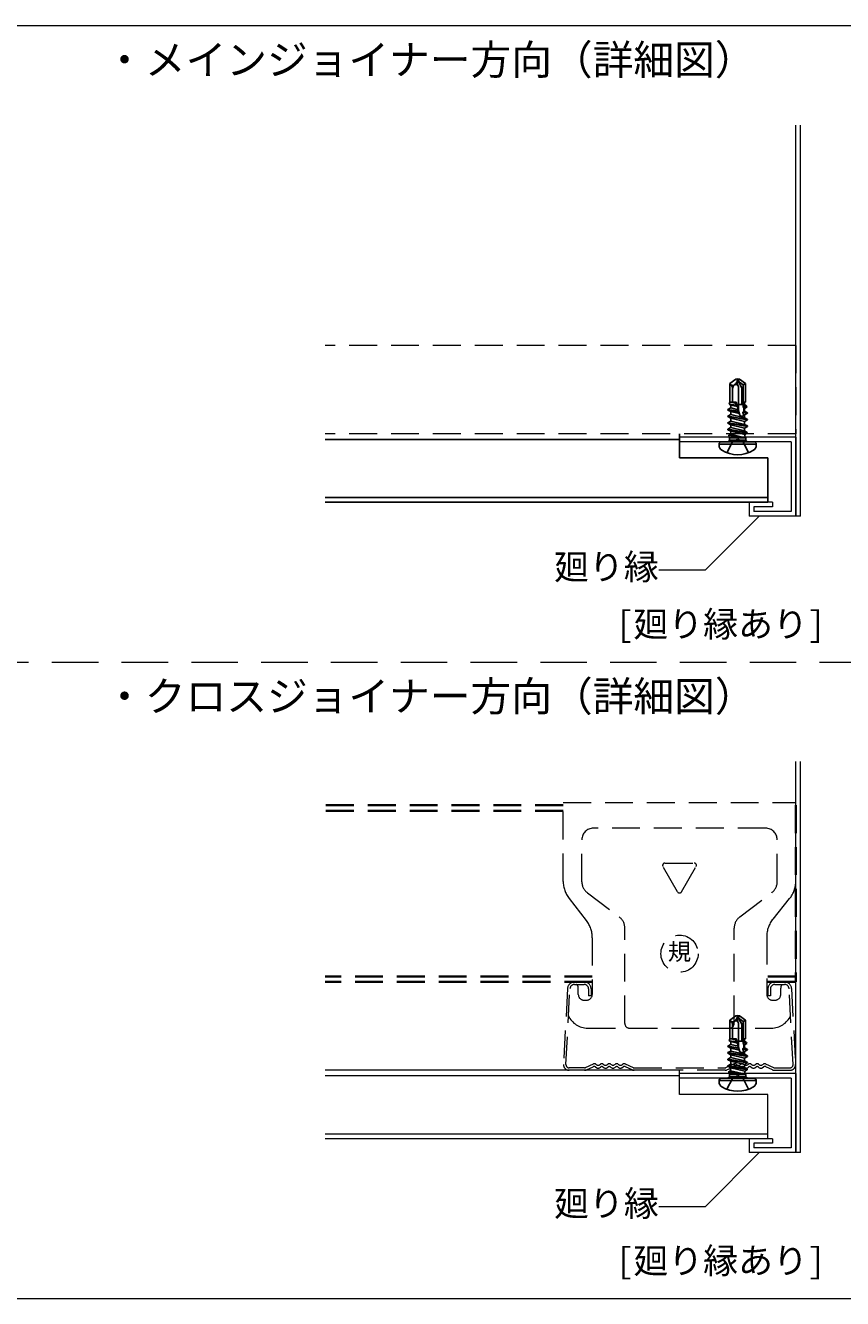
# Model space of a CAD drawing. Units: millimetres on the paper, with parts at other scales. Extents: x -195 to 195, y -140 to 138.
# Drawn here: x 93.9 to 129, y -54.8 to 0 of the extents above; entities that cross this region are included whole.
import ezdxf
from ezdxf.enums import TextEntityAlignment as Align

# ---------------------------------------------------------------- set-up
doc = ezdxf.new("R2010")
doc.units = ezdxf.units.MM
doc.linetypes.add('DASHED1', pattern=[1.8, 1.2, -0.6])
doc.linetypes.add('DASHED2', pattern=[3, 2, -1])
for name, color, linetype, lineweight in [('3-2_メインジョイナー', 3, 'Continuous', 18), ('3-3_クロスジョイナー', 2, 'Continuous', 25), ('3-4_野縁', 4, 'DASHED1', 9), ('3-6_文字・矢印', 7, 'Continuous', 18), ('3-7_野縁受け', 6, 'DASHED1', 35), ('3-A_クリップ', 7, 'DASHED1', 18), ('3-B_補強金具・金具・その他', 3, 'Continuous', 18), ('3-C_ビス・アンカーボルト・強調図形', 2, 'Continuous', 25), ('4-6_文字・矢印', 7, 'Continuous', 18), ('F-3_クロスジョイナー', 3, 'Continuous', 18)]:
    doc.layers.add(name, color=color, linetype=linetype, lineweight=lineweight)
doc.styles.add('ＭＳ ゴシック', font='')
doc.styles.get('ＭＳ ゴシック').set_extended_font_data('MS Gothic')

msp = doc.modelspace()

# ---------------------------------------------------------------- linework, layer by layer
at = {"layer": '3-2_メインジョイナー'}
for p, q in [((121.983, -44.935), (106.75, -44.935)), ((121.983, -45.175), (106.75, -45.175)), ((125.783, -47.675), (106.75, -47.675)), ((125.783, -47.875), (106.75, -47.875))]:
    msp.add_line(p, q, dxfattribs=at)
at = {"layer": '3-3_クロスジョイナー'}
for p, q in [((121.983, -17.8), (106.75, -17.8)), ((121.983, -18.6), (121.983, -17.56)), ((125.783, -18.6), (121.983, -18.6)), ((125.783, -20.5), (125.783, -18.6)), ((125.783, -20.3), (106.75, -20.3)), ((125.783, -20.5), (106.75, -20.5))]:
    msp.add_line(p, q, dxfattribs=at)
at = {"layer": '3-4_野縁'}
for p, q in [((126.983, -13.76), (106.75, -13.76)), ((126.983, -13.76), (126.983, -17.56)), ((126.983, -17.56), (106.75, -17.56)), ((117.168, -41.419), (116.997, -44.682)), ((117.102, -44.688), (117.274, -41.425)), ((117.468, -41.241), (117.883, -41.241)), ((118.077, -41.435), (118.077, -41.735)), ((118.183, -41.435), (118.183, -41.735)), ((125.783, -41.435), (125.783, -41.735)), ((125.889, -41.435), (125.889, -41.735)), ((126.083, -41.241), (126.499, -41.241)), ((126.864, -44.688), (126.692, -41.425)), ((126.798, -41.419), (126.97, -44.682)), ((118.183, -41.735), (118.077, -41.735)), ((125.889, -41.735), (125.783, -41.735)), ((117.897, -44.829), (117.236, -44.829)), ((117.94, -44.82), (118.281, -44.66)), ((117.984, -44.916), (118.272, -44.781)), ((118.37, -44.788), (118.428, -44.826)), ((118.379, -44.667), (118.428, -44.699)), ((118.539, -44.699), (118.588, -44.666)), ((118.539, -44.826), (118.588, -44.794)), ((118.699, -44.666), (118.748, -44.699)), ((118.699, -44.794), (118.748, -44.826)), ((118.859, -44.699), (118.908, -44.666)), ((118.859, -44.826), (118.908, -44.794)), ((119.019, -44.666), (119.068, -44.699)), ((119.019, -44.794), (119.068, -44.826)), ((119.179, -44.699), (119.228, -44.666)), ((119.179, -44.826), (119.228, -44.794)), ((119.339, -44.666), (119.388, -44.699)), ((119.339, -44.794), (119.388, -44.826)), ((119.499, -44.699), (119.548, -44.667)), ((119.499, -44.826), (119.557, -44.788)), ((119.645, -44.66), (119.987, -44.82)), ((119.943, -44.916), (119.654, -44.781)), ((120.029, -44.829), (123.937, -44.829)), ((123.98, -44.82), (124.321, -44.66)), ((124.024, -44.916), (124.312, -44.781)), ((124.41, -44.788), (124.468, -44.826)), ((124.419, -44.667), (124.468, -44.699)), ((124.579, -44.699), (124.628, -44.666)), ((124.579, -44.826), (124.628, -44.794)), ((124.739, -44.666), (124.788, -44.699)), ((124.739, -44.794), (124.788, -44.826)), ((124.899, -44.699), (124.948, -44.666)), ((124.899, -44.826), (124.948, -44.794)), ((125.059, -44.666), (125.108, -44.699)), ((125.059, -44.794), (125.108, -44.826)), ((125.219, -44.699), (125.268, -44.666)), ((125.219, -44.826), (125.268, -44.794)), ((125.379, -44.666), (125.428, -44.699)), ((125.379, -44.794), (125.428, -44.826)), ((125.539, -44.699), (125.588, -44.667)), ((125.539, -44.826), (125.597, -44.788)), ((125.685, -44.66), (126.027, -44.82)), ((125.983, -44.916), (125.694, -44.781)), ((126.069, -44.829), (126.73, -44.829)), ((117.899, -44.935), (117.236, -44.935)), ((123.939, -44.935), (120.028, -44.935)), ((126.068, -44.935), (126.73, -44.935))]:
    msp.add_line(p, q, dxfattribs=at)
for centre, radius, start, end in [((117.468, -41.435), 0.3, 90, 176.9872), ((117.468, -41.435), 0.194, 90, 176.9872), ((117.883, -41.435), 0.3, 0, 90), ((117.883, -41.435), 0.194, 0, 90), ((126.083, -41.435), 0.3, 90, 180), ((126.083, -41.435), 0.194, 90, 180), ((126.499, -41.435), 0.3, 3.0128, 90), ((126.499, -41.435), 0.194, 3.0128, 90), ((117.236, -44.695), 0.24, 176.9872, 270), ((117.236, -44.695), 0.134, 176.9872, 270), ((117.897, -44.729), 0.1, 270, 295.0994), ((118.315, -44.871), 0.1, 56.4755, 115.0994), ((118.324, -44.75), 0.1, 56.4755, 115.0994), ((118.483, -44.616), 0.1, 236.4755, 303.5245), ((118.483, -44.743), 0.1, 236.4755, 303.5245), ((118.643, -44.75), 0.1, 56.4755, 123.5245), ((118.643, -44.877), 0.1, 56.4755, 123.5245), ((118.803, -44.616), 0.1, 236.4755, 303.5245), ((118.803, -44.743), 0.1, 236.4755, 303.5245), ((118.963, -44.75), 0.1, 56.4755, 123.5245), ((118.963, -44.877), 0.1, 56.4755, 123.5245), ((119.123, -44.616), 0.1, 236.4755, 303.5245), ((119.123, -44.743), 0.1, 236.4755, 303.5245), ((119.283, -44.75), 0.1, 56.4755, 123.5245), ((119.283, -44.877), 0.1, 56.4755, 123.5245), ((119.443, -44.616), 0.1, 236.4755, 303.5245), ((119.443, -44.743), 0.1, 236.4755, 303.5245), ((119.603, -44.75), 0.1, 64.9006, 123.5245), ((119.612, -44.871), 0.1, 64.9006, 123.5245), ((120.029, -44.729), 0.1, 244.9006, 270), ((123.937, -44.729), 0.1, 270, 295.0994), ((124.355, -44.871), 0.1, 56.4755, 115.0994), ((124.364, -44.75), 0.1, 56.4755, 115.0994), ((124.523, -44.616), 0.1, 236.4755, 303.5245), ((124.523, -44.743), 0.1, 236.4755, 303.5245), ((124.683, -44.75), 0.1, 56.4755, 123.5245), ((124.683, -44.877), 0.1, 56.4755, 123.5245), ((124.843, -44.616), 0.1, 236.4755, 303.5245), ((124.843, -44.743), 0.1, 236.4755, 303.5245), ((125.003, -44.75), 0.1, 56.4755, 123.5245), ((125.003, -44.877), 0.1, 56.4755, 123.5245), ((125.163, -44.616), 0.1, 236.4755, 303.5245), ((125.163, -44.743), 0.1, 236.4755, 303.5245), ((125.323, -44.75), 0.1, 56.4755, 123.5245), ((125.323, -44.877), 0.1, 56.4755, 123.5245), ((125.483, -44.616), 0.1, 236.4755, 303.5245), ((125.483, -44.743), 0.1, 236.4755, 303.5245), ((125.643, -44.75), 0.1, 64.9006, 123.5245), ((125.652, -44.871), 0.1, 64.9006, 123.5245), ((126.069, -44.729), 0.1, 244.9006, 270), ((126.73, -44.695), 0.24, 270, 3.0128), ((126.73, -44.695), 0.134, 270, 3.0128), ((117.899, -44.735), 0.2, 270, 295.0994), ((120.028, -44.735), 0.2, 244.9006, 270), ((123.939, -44.735), 0.2, 270, 295.0994), ((126.068, -44.735), 0.2, 244.9006, 270)]:
    msp.add_arc(centre, radius, start, end, dxfattribs=at)
at = {"layer": '3-6_文字・矢印'}
for p, q in [((125.41, -21.1), (123.098, -23.412)), ((121.089, -23.412), (123.098, -23.412)), ((125.41, -48.475), (123.098, -50.787)), ((121.089, -50.787), (123.098, -50.787))]:
    msp.add_line(p, q, dxfattribs=at)
at = {"layer": '3-7_野縁受け'}
for p, q in [((116.983, -33.535), (106.75, -33.535)), ((116.983, -33.775), (106.75, -33.775)), ((126.983, -33.535), (126.983, -41.135)), ((118.233, -40.895), (106.75, -40.895)), ((126.983, -40.895), (125.733, -40.895)), ((118.233, -41.135), (106.75, -41.135)), ((126.983, -41.135), (125.733, -41.135))]:
    msp.add_line(p, q, dxfattribs=at)
at = {"layer": '3-A_クリップ'}
for p, q in [((116.983, -33.415), (126.983, -33.415)), ((116.983, -36.808), (116.983, -33.415)), ((126.983, -36.795), (126.983, -33.415)), ((117.783, -36.823), (117.783, -35.021)), ((125.683, -34.521), (118.283, -34.521)), ((126.183, -36.823), (126.183, -35.021)), ((121.357, -36.021), (122.61, -36.021)), ((121.897, -37.257), (121.27, -36.171)), ((122.07, -37.257), (122.697, -36.171)), ((117.238, -37.547), (117.979, -38.495)), ((118.021, -37.301), (119.395, -38.341)), ((124.571, -38.341), (125.945, -37.301)), ((126.002, -38.429), (126.715, -37.552)), ((119.633, -42.921), (119.633, -38.819)), ((124.333, -42.921), (124.333, -38.819)), ((118.233, -39.234), (118.233, -41.671)), ((125.733, -39.186), (125.733, -41.671)), ((117.468, -41.135), (117.883, -41.135)), ((117.633, -41.671), (117.633, -41.401)), ((126.083, -41.135), (126.499, -41.135)), ((126.333, -41.671), (126.333, -41.401)), ((117.883, -41.921), (117.983, -41.921)), ((125.983, -41.921), (126.083, -41.921)), ((125.983, -41.921), (125.993, -41.921)), ((118.033, -43.121), (125.933, -43.121))]:
    msp.add_line(p, q, dxfattribs=at)
msp.add_circle((121.983, -39.921), 0.8, dxfattribs=at)
for centre, radius, start, end in [((118.283, -35.021), 0.5, 90, 180), ((125.683, -35.021), 0.5, 0, 90), ((121.357, -36.121), 0.1, 90, 210), ((122.61, -36.121), 0.1, 330, 90), ((118.183, -36.808), 1.2, 180, 217.9987), ((118.383, -36.823), 0.6, 180, 232.8831), ((125.583, -36.823), 0.6, 307.1169, 0), ((125.783, -36.795), 1.2, 320.9061, 0), ((121.983, -37.207), 0.1, 210, 330), ((117.033, -39.234), 1.2, 0, 37.9987), ((119.033, -38.819), 0.6, 0, 52.8831), ((124.933, -38.819), 0.6, 127.1169, 180), ((126.933, -39.186), 1.2, 140.9061, 180), ((117.433, -41.401), 0.2, 0, 53.1301), ((126.533, -41.401), 0.2, 126.8699, 180), ((117.883, -41.671), 0.25, 180, 270), ((117.983, -41.671), 0.25, 270, 0), ((125.983, -41.671), 0.25, 180, 270), ((126.083, -41.671), 0.25, 270, 0), ((118.033, -42.221), 0.9, 204.2666, 270), ((125.933, -42.221), 0.9, 270, 335.7334), ((119.833, -42.921), 0.2, 180, 270), ((124.133, -42.921), 0.2, 270, 0)]:
    msp.add_arc(centre, radius, start, end, dxfattribs=at)
at = {"layer": '3-B_補強金具・金具・その他'}
for p, q in [((127.183, -21.1), (127.183, -4.283)), ((121.983, -17.7), (121.983, -17.9)), ((126.983, -17.7), (121.983, -17.7)), ((126.783, -17.9), (121.983, -17.9)), ((126.783, -17.9), (126.783, -20.9)), ((125.983, -20.5), (124.983, -20.5)), ((124.983, -20.5), (124.983, -21.1)), ((125.183, -20.7), (125.183, -20.9)), ((125.983, -20.7), (125.183, -20.7)), ((125.983, -20.5), (125.983, -20.7)), ((126.783, -20.9), (125.183, -20.9)), ((127.183, -48.475), (127.183, -31.658)), ((126.983, -45.075), (121.983, -45.075)), ((126.783, -45.275), (121.983, -45.275)), ((126.783, -45.275), (126.783, -48.275)), ((125.783, -47.875), (125.783, -45.975)), ((124.983, -47.875), (124.983, -48.475)), ((125.983, -47.875), (124.983, -47.875)), ((125.183, -48.075), (125.183, -48.275)), ((126.783, -48.275), (125.183, -48.275))]:
    msp.add_line(p, q, dxfattribs=at)
for points in [[(127.183, -21.1), (126.983, -21.1), (126.983, -4.283)], [(126.983, -17.7), (126.983, -21.1), (124.983, -21.1)], [(127.183, -48.475), (126.983, -48.475), (126.983, -31.658)], [(125.783, -45.975), (121.983, -45.975), (121.983, -44.935)], [(126.983, -45.075), (126.983, -48.475), (124.983, -48.475)], [(125.983, -47.875), (125.983, -48.075), (125.183, -48.075)]]:
    msp.add_lwpolyline(points, dxfattribs=at)
at = {"layer": '3-C_ビス・アンカーボルト・強調図形'}
for p, q in [((124.464, -15.288), (124.483, -15.2)), ((124.501, -15.3), (124.483, -15.2)), ((124.483, -15.2), (124.556, -15.216)), ((124.556, -15.216), (124.501, -15.3)), ((124.663, -15.581), (124.501, -15.3)), ((124.501, -15.3), (124.723, -15.456)), ((124.556, -15.216), (124.823, -15.404)), ((124.143, -16.2), (124.143, -15.404)), ((124.193, -15.45), (124.143, -15.404)), ((124.263, -15.611), (124.263, -16.2)), ((124.342, -15.46), (124.356, -15.45)), ((124.493, -15.481), (124.523, -15.533)), ((124.523, -15.533), (124.523, -16.586)), ((124.663, -15.581), (124.663, -16.3)), ((124.723, -15.456), (124.823, -15.404)), ((124.723, -15.456), (124.723, -16.3)), ((124.823, -16.2), (124.823, -15.404)), ((124.118, -16.288), (124.143, -16.2)), ((124.414, -16.335), (124.118, -16.288)), ((124.118, -16.288), (124.183, -16.326)), ((124.419, -16.2), (124.143, -16.2)), ((124.183, -16.449), (124.183, -16.326)), ((124.471, -16.394), (124.183, -16.326)), ((124.39, -16.245), (124.196, -16.2)), ((124.323, -16.2), (124.426, -16.224)), ((124.39, -16.245), (124.426, -16.224)), ((124.39, -16.245), (124.414, -16.335)), ((124.471, -16.394), (124.414, -16.335)), ((124.419, -16.2), (124.57, -16.759)), ((124.446, -16.3), (124.761, -16.3)), ((124.72, -16.322), (124.716, -16.383)), ((124.883, -16.409), (124.716, -16.383)), ((124.752, -16.46), (124.716, -16.383)), ((124.72, -16.322), (124.761, -16.303)), ((124.868, -16.357), (124.72, -16.322)), ((124.767, -16.2), (124.761, -16.303)), ((124.761, -16.303), (124.783, -16.308)), ((124.823, -16.2), (124.767, -16.2)), ((124.783, -16.308), (124.783, -16.2)), ((124.868, -16.357), (124.783, -16.308)), ((124.883, -16.409), (124.783, -16.467)), ((124.883, -16.409), (124.868, -16.357)), ((124.063, -16.539), (124.063, -16.519)), ((124.488, -16.61), (124.063, -16.539)), ((124.063, -16.539), (124.183, -16.608)), ((124.063, -16.821), (124.063, -16.801)), ((124.903, -16.962), (124.063, -16.821)), ((124.063, -16.821), (124.183, -16.89)), ((124.183, -16.449), (124.507, -16.525)), ((124.183, -16.731), (124.183, -16.608)), ((124.553, -16.695), (124.183, -16.608)), ((124.183, -16.731), (124.783, -16.872)), ((124.183, -17.013), (124.183, -16.89)), ((124.783, -17.031), (124.183, -16.89)), ((124.483, -16.589), (124.507, -16.525)), ((124.483, -16.589), (124.488, -16.61)), ((124.553, -16.695), (124.488, -16.61)), ((124.703, -16.626), (124.702, -16.646)), ((124.903, -16.68), (124.702, -16.646)), ((124.737, -16.738), (124.702, -16.646)), ((124.703, -16.626), (124.746, -16.581)), ((124.903, -16.66), (124.703, -16.626)), ((124.737, -16.738), (124.734, -16.787)), ((124.783, -16.749), (124.737, -16.738)), ((124.752, -16.46), (124.746, -16.581)), ((124.746, -16.581), (124.783, -16.59)), ((124.783, -16.467), (124.752, -16.46)), ((124.783, -16.59), (124.783, -16.467)), ((124.903, -16.66), (124.783, -16.59)), ((124.903, -16.68), (124.783, -16.749)), ((124.783, -16.872), (124.783, -16.749)), ((124.903, -16.942), (124.783, -16.872)), ((124.903, -16.962), (124.783, -17.031)), ((124.903, -16.68), (124.903, -16.66)), ((124.903, -16.962), (124.903, -16.942)), ((124.063, -17.103), (124.063, -17.083)), ((124.903, -17.244), (124.063, -17.103)), ((124.063, -17.103), (124.183, -17.172)), ((124.063, -17.385), (124.063, -17.365)), ((124.885, -17.536), (124.063, -17.385)), ((124.063, -17.385), (124.183, -17.454)), ((124.175, -17.582), (124.183, -17.458)), ((124.183, -17.013), (124.783, -17.154)), ((124.783, -17.313), (124.183, -17.172)), ((124.183, -17.295), (124.183, -17.172)), ((124.183, -17.295), (124.783, -17.436)), ((124.793, -17.59), (124.183, -17.454)), ((124.183, -17.458), (124.183, -17.454)), ((124.783, -17.154), (124.783, -17.031)), ((124.903, -17.224), (124.783, -17.154)), ((124.903, -17.244), (124.783, -17.313)), ((124.783, -17.436), (124.783, -17.313)), ((124.894, -17.5), (124.783, -17.436)), ((124.885, -17.536), (124.894, -17.5)), ((124.903, -17.244), (124.903, -17.224)), ((123.683, -18), (125.283, -18)), ((123.683, -18), (123.683, -18.06)), ((123.783, -17.9), (125.183, -17.9)), ((124.023, -18.376), (124.254, -17.913)), ((124.063, -17.9), (124.127, -17.837)), ((124.12, -17.699), (124.102, -17.624)), ((124.292, -17.74), (124.12, -17.699)), ((124.12, -17.699), (124.165, -17.725)), ((124.129, -17.74), (124.127, -17.837)), ((124.84, -17.837), (124.127, -17.837)), ((124.164, -17.74), (124.165, -17.725)), ((124.226, -17.74), (124.165, -17.725)), ((124.175, -17.582), (124.802, -17.729)), ((124.483, -17.791), (124.254, -17.913)), ((124.483, -17.791), (124.712, -17.913)), ((124.943, -18.376), (124.712, -17.913)), ((124.885, -17.536), (124.793, -17.59)), ((124.802, -17.729), (124.793, -17.59)), ((124.903, -17.9), (124.84, -17.837)), ((125.283, -18), (125.283, -18.06)), ((124.464, -42.663), (124.483, -42.575)), ((124.501, -42.675), (124.483, -42.575)), ((124.483, -42.575), (124.556, -42.591)), ((124.556, -42.591), (124.501, -42.675)), ((124.663, -42.956), (124.501, -42.675)), ((124.501, -42.675), (124.723, -42.831)), ((124.556, -42.591), (124.823, -42.779)), ((124.143, -43.575), (124.143, -42.779)), ((124.193, -42.825), (124.143, -42.779)), ((124.263, -42.986), (124.263, -43.575)), ((124.342, -42.835), (124.356, -42.825)), ((124.493, -42.856), (124.523, -42.908)), ((124.523, -42.908), (124.523, -43.961)), ((124.663, -42.956), (124.663, -43.675)), ((124.723, -42.831), (124.823, -42.779)), ((124.723, -42.831), (124.723, -43.675)), ((124.823, -43.575), (124.823, -42.779)), ((124.118, -43.663), (124.143, -43.575)), ((124.414, -43.71), (124.118, -43.663)), ((124.118, -43.663), (124.183, -43.701)), ((124.419, -43.575), (124.143, -43.575)), ((124.183, -43.824), (124.183, -43.701)), ((124.471, -43.769), (124.183, -43.701)), ((124.39, -43.62), (124.196, -43.575)), ((124.323, -43.575), (124.426, -43.599)), ((124.39, -43.62), (124.426, -43.599)), ((124.39, -43.62), (124.414, -43.71)), ((124.471, -43.769), (124.414, -43.71)), ((124.419, -43.575), (124.57, -44.134)), ((124.446, -43.675), (124.761, -43.675)), ((124.72, -43.697), (124.716, -43.758)), ((124.883, -43.784), (124.716, -43.758)), ((124.752, -43.835), (124.716, -43.758)), ((124.72, -43.697), (124.761, -43.678)), ((124.868, -43.732), (124.72, -43.697)), ((124.767, -43.575), (124.761, -43.678)), ((124.761, -43.678), (124.783, -43.683)), ((124.823, -43.575), (124.767, -43.575)), ((124.783, -43.683), (124.783, -43.575)), ((124.868, -43.732), (124.783, -43.683)), ((124.883, -43.784), (124.783, -43.842)), ((124.883, -43.784), (124.868, -43.732)), ((124.063, -43.914), (124.063, -43.894)), ((124.488, -43.985), (124.063, -43.914)), ((124.063, -43.914), (124.183, -43.983)), ((124.063, -44.196), (124.063, -44.176)), ((124.903, -44.337), (124.063, -44.196)), ((124.063, -44.196), (124.183, -44.265)), ((124.183, -43.824), (124.507, -43.9)), ((124.183, -44.106), (124.183, -43.983)), ((124.553, -44.07), (124.183, -43.983)), ((124.183, -44.106), (124.783, -44.247)), ((124.183, -44.388), (124.183, -44.265)), ((124.783, -44.406), (124.183, -44.265)), ((124.483, -43.964), (124.507, -43.9)), ((124.483, -43.964), (124.488, -43.985)), ((124.553, -44.07), (124.488, -43.985)), ((124.703, -44.001), (124.702, -44.021)), ((124.903, -44.055), (124.702, -44.021)), ((124.737, -44.113), (124.702, -44.021)), ((124.703, -44.001), (124.746, -43.956)), ((124.903, -44.035), (124.703, -44.001)), ((124.737, -44.113), (124.734, -44.162)), ((124.783, -44.124), (124.737, -44.113)), ((124.752, -43.835), (124.746, -43.956)), ((124.746, -43.956), (124.783, -43.965)), ((124.783, -43.842), (124.752, -43.835)), ((124.783, -43.965), (124.783, -43.842)), ((124.903, -44.035), (124.783, -43.965)), ((124.903, -44.055), (124.783, -44.124)), ((124.783, -44.247), (124.783, -44.124)), ((124.903, -44.317), (124.783, -44.247)), ((124.903, -44.337), (124.783, -44.406)), ((124.903, -44.055), (124.903, -44.035)), ((124.903, -44.337), (124.903, -44.317)), ((124.063, -44.478), (124.063, -44.458)), ((124.903, -44.619), (124.063, -44.478)), ((124.063, -44.478), (124.183, -44.547)), ((124.063, -44.76), (124.063, -44.74)), ((124.885, -44.911), (124.063, -44.76)), ((124.063, -44.76), (124.183, -44.829)), ((124.175, -44.957), (124.183, -44.833)), ((124.183, -44.388), (124.783, -44.529)), ((124.783, -44.688), (124.183, -44.547)), ((124.183, -44.67), (124.183, -44.547)), ((124.183, -44.67), (124.783, -44.811)), ((124.793, -44.965), (124.183, -44.829)), ((124.183, -44.833), (124.183, -44.829)), ((124.783, -44.529), (124.783, -44.406)), ((124.903, -44.599), (124.783, -44.529)), ((124.903, -44.619), (124.783, -44.688)), ((124.783, -44.811), (124.783, -44.688)), ((124.894, -44.875), (124.783, -44.811)), ((124.885, -44.911), (124.894, -44.875)), ((124.903, -44.619), (124.903, -44.599)), ((123.683, -45.375), (125.283, -45.375)), ((123.683, -45.375), (123.683, -45.435)), ((123.783, -45.275), (125.183, -45.275)), ((124.023, -45.751), (124.254, -45.288)), ((124.063, -45.275), (124.127, -45.212)), ((124.12, -45.074), (124.102, -44.999)), ((124.292, -45.115), (124.12, -45.074)), ((124.12, -45.074), (124.165, -45.1)), ((124.129, -45.115), (124.127, -45.212)), ((124.84, -45.212), (124.127, -45.212)), ((124.164, -45.115), (124.165, -45.1)), ((124.226, -45.115), (124.165, -45.1)), ((124.175, -44.957), (124.802, -45.104)), ((124.483, -45.166), (124.254, -45.288)), ((124.483, -45.166), (124.712, -45.288)), ((124.943, -45.751), (124.712, -45.288)), ((124.885, -44.911), (124.793, -44.965)), ((124.802, -45.104), (124.793, -44.965)), ((124.903, -45.275), (124.84, -45.212)), ((125.283, -45.375), (125.283, -45.435))]:
    msp.add_line(p, q, dxfattribs=at)
for points in [[(124.143, -15.404), (124.411, -15.216), (124.483, -15.2)], [(124.483, -16.589), (124.063, -16.519), (124.183, -16.449)], [(124.903, -16.942), (124.063, -16.801), (124.183, -16.731)], [(124.903, -17.224), (124.063, -17.083), (124.183, -17.013)], [(124.894, -17.5), (124.063, -17.365), (124.183, -17.295)], [(124.786, -17.74), (124.102, -17.624), (124.175, -17.582)], [(124.129, -17.74), (124.837, -17.74), (124.84, -17.837)], [(124.143, -42.779), (124.411, -42.591), (124.483, -42.575)], [(124.483, -43.964), (124.063, -43.894), (124.183, -43.824)], [(124.903, -44.317), (124.063, -44.176), (124.183, -44.106)], [(124.903, -44.599), (124.063, -44.458), (124.183, -44.388)], [(124.894, -44.875), (124.063, -44.74), (124.183, -44.67)], [(124.786, -45.115), (124.102, -44.999), (124.175, -44.957)], [(124.129, -45.115), (124.837, -45.115), (124.84, -45.212)]]:
    msp.add_lwpolyline(points, dxfattribs=at)
for centre, radius, start, end in [((124.201, -15.23), 0.269, 305, 347.5), ((124.726, -15.346), 0.269, 167.5, 210), ((124.274, -15.363), 0.119, 227.1543, 305), ((124.044, -15.611), 0.22, 0, 47.1543), ((124.448, -15.611), 0.184, 125, 180), ((124.41, -15.529), 0.0958, 30, 125), ((124.673, -16.65), 0.15, 226.4554, 293.9207), ((123.783, -18), 0.1, 90, 180), ((123.923, -18.06), 0.24, 180, 238.1092), ((125.043, -18.06), 0.24, 301.8908, 0), ((125.183, -18), 0.1, 0, 90), ((124.483, -17.16), 1.3, 238.1092, 301.8908), ((124.201, -42.605), 0.269, 305, 347.5), ((124.726, -42.721), 0.269, 167.5, 210), ((124.274, -42.738), 0.119, 227.1543, 305), ((124.044, -42.986), 0.22, 0, 47.1543), ((124.448, -42.986), 0.184, 125, 180), ((124.41, -42.904), 0.0958, 30, 125), ((124.673, -44.025), 0.15, 226.4554, 293.9207), ((123.783, -45.375), 0.1, 90, 180), ((123.923, -45.435), 0.24, 180, 238.1092), ((125.043, -45.435), 0.24, 301.8908, 0), ((125.183, -45.375), 0.1, 0, 90), ((124.483, -44.535), 1.3, 238.1092, 301.8908)]:
    msp.add_arc(centre, radius, start, end, dxfattribs=at)
at = {"layer": 'F-3_クロスジョイナー'}
for p, q in [((2, 0), (191, 0)), ((2, -54.75), (191, -54.75))]:
    msp.add_line(p, q, dxfattribs=at)
at = {"layer": 'F-3_クロスジョイナー', "linetype": 'DASHED2'}
msp.add_line((2, -27.375), (191, -27.375), dxfattribs=at)
at = {"layer": 'F-3_クロスジョイナー'}
msp.add_lwpolyline([(2, 0), (191, 0), (191, -54.75)], dxfattribs=at)

# ---------------------------------------------------------------- texts
at = {"layer": '3-6_文字・矢印', "style": 'ＭＳ ゴシック'}
for s, height, p in [('・メインジョイナー方向（詳細図）', 1.283, (97.25, -2.5)), ('廻り縁', 1.1, (116.589, -24.162)), ('[廻り縁あり]', 1.1, (119.25, -26.625)), ('廻り縁', 1.1, (116.589, -51.537)), ('[廻り縁あり]', 1.1, (119.25, -54))]:
    msp.add_text(s, height=height, dxfattribs=at).set_placement(p, align=Align.BOTTOM_LEFT)
at = {"layer": '3-A_クリップ', "style": 'ＭＳ ゴシック'}
msp.add_text('規', height=0.733, dxfattribs=at).set_placement((121.483, -40.421), align=Align.BOTTOM_LEFT)
at = {"layer": '4-6_文字・矢印', "style": 'ＭＳ ゴシック'}
msp.add_text('・クロスジョイナー方向（詳細図）', height=1.283, dxfattribs=at).set_placement((97.25, -29.875), align=Align.BOTTOM_LEFT)

doc.saveas('drawing.dxf')
